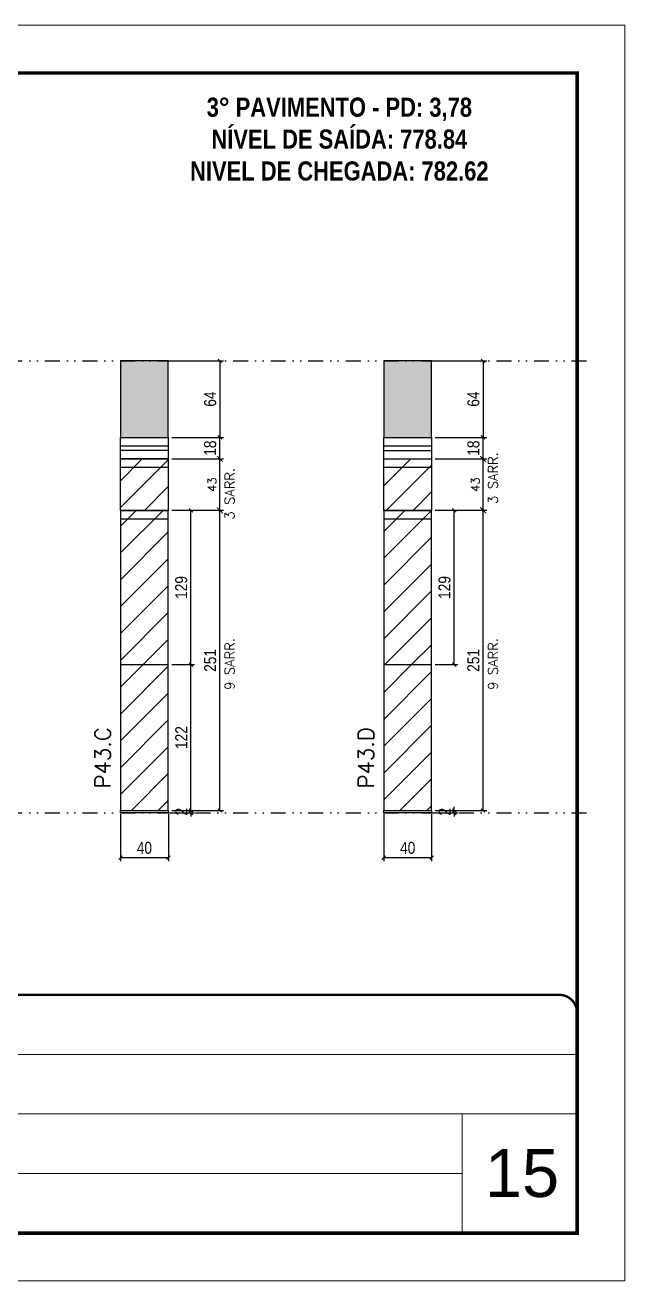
# Model space of a CAD drawing. Extents: x 2949 to 9203, y -16089 to 12527.
# Drawn here: x 7116 to 7618, y 8031 to 9081 of the extents above; entities that cross this region are included whole.
import ezdxf

# ---------------------------------------------------------------- set-up
doc = ezdxf.new("R2010")
doc.units = 0
for name, pattern in [('CONTINUO', [0]), ('DASHED', [0.75, 0.5, -0.25]), ('DIVIDE2', [0.625, 0.25, -0.125, 0, -0.125, 0, -0.125])]:
    doc.linetypes.add(name, pattern=pattern)
for name, color, linetype, lineweight in [('CARIMBO', 255, 'Continuous', 9), ('Folhas', 255, 'Continuous', 9), ('Hachura', 251, 'Continuous', 9), ('SARRAFO DE PRESSAO', 251, 'DASHED', 9), ('Texto Seção', 7, 'Continuous', 15)]:
    doc.layers.add(name, color=color, linetype=linetype, lineweight=lineweight)
for name, color, linetype in [('COTA', 241, 'Continuous'), ('NOMENCLATURA', 7, 'Continuous'), ('Nível', 160, 'Continuous'), ('Painéis', 200, 'Continuous'), ('SARR_2.2x7', 40, 'Continuous')]:
    doc.layers.add(name, color=color, linetype=linetype)
doc.styles.add('ARIAL', font='arial.ttf')
doc.styles.add('COTA TECNICA', font='techl___.ttf', dxfattribs={"height": 10})
doc.styles.add('COTA TECNICA-50', font='techl___.ttf', dxfattribs={"height": 10})
doc.styles.add('REGUA-120', font='ROMANS.shx', dxfattribs={"height": 15})
doc.styles.add('ROMANC', font='techb___.ttf', dxfattribs={"height": 2.5})
doc.styles.add('ROMANS', font='romans.shx')
doc.dimstyles.new('COTA PAINEL-50', dxfattribs={"dimtxt": 10, "dimasz": 3, "dimexe": 3, "dimexo": 3, "dimgap": 3, "dimtad": 1, "dimdec": 1, "dimzin": 12, "dimdsep": 46, "dimtxsty": 'COTA TECNICA-50', "dimblk1": 'OBLIQUE', "dimblk2": 'OBLIQUE', "dimsah": 1, "dimcen": 0.9, "dimclrd": 4, "dimclre": 4, "dimclrt": 240, "dimadec": 1, "dimazin": 3, "dimtfac": 1, "dimtdec": 1, "dimtmove": 0, "dimatfit": 3, "dimfxl": 1, "dimtolj": 1, "dimtzin": 12, "dimarcsym": 0})
doc.dimstyles.new('Cota Paínel', dxfattribs={"dimtxt": 7, "dimasz": 5, "dimexe": 3, "dimexo": 3, "dimgap": 3, "dimtad": 1, "dimdec": 1, "dimzin": 12, "dimdsep": 46, "dimtxsty": 'ROMANS', "dimblk": 'ARCHTICK', "dimcen": 0, "dimclrd": 4, "dimclre": 4, "dimclrt": 1, "dimadec": 1, "dimazin": 3, "dimtfac": 1, "dimtdec": 1, "dimtmove": 0, "dimatfit": 3, "dimldrblk": 'OBLIQUE', "dimfxl": 1, "dimtolj": 1, "dimtzin": 12, "dimarcsym": 0})
doc.dimstyles.new('PAINEL', dxfattribs={"dimtxt": 10, "dimasz": 3, "dimexe": 3, "dimexo": 3, "dimgap": 3, "dimtad": 1, "dimdec": 1, "dimzin": 12, "dimdsep": 46, "dimtxsty": 'COTA TECNICA', "dimblk1": 'OBLIQUE', "dimblk2": 'OBLIQUE', "dimsah": 1, "dimcen": 0.9, "dimclrd": 4, "dimclre": 4, "dimclrt": 240, "dimadec": 1, "dimazin": 3, "dimtfac": 1, "dimtdec": 1, "dimtmove": 0, "dimatfit": 3, "dimfxl": 1, "dimtolj": 1, "dimtzin": 12, "dimarcsym": 0})
pattern_1 = [(45, (-126060.691, -22713.47), (-11.2253202, 11.2253202), [])]

# ---------------------------------------------------------------- blocks, each defined once
blk = doc.blocks.new('9999999999')
at = {"color": 30, "linetype": 'CONTINUO'}
for p, q in [((98564.6, 34379.6), (99584, 34379.6)), ((98564.6, 34329.8), (99488, 34329.8)), ((99584, 34329.8), (99488, 34329.8)), ((99488, 34329.8), (99488, 34230.2)), ((98564.6, 34280), (99488, 34280))]:
    blk.add_line(p, q, dxfattribs=at)
at = {"color": 30, "linetype": 'CONTINUO', "const_width": 2}
blk.add_lwpolyline([(99584, 34230.2), (99584, 34414.4, 0.414214), (99569, 34429.4), (98229, 34429.4, 0.414214), (98214, 34414.4), (98214, 34245.2, 0.414214), (98229, 34230.2), (99584, 34230.2)], format="xyb", dxfattribs=at)
at = {"layer": 'Folhas'}
blk.add_lwpolyline([(98139, 34190.2), (99624, 34190.2), (99624, 35240.2), (98139, 35240.2)], close=True, dxfattribs=at)
at = {"layer": 'Folhas', "color": 30, "const_width": 3}
blk.add_lwpolyline([(98214, 34230.2), (99584, 34230.2), (99584, 35200.2), (98214, 35200.2)], close=True, dxfattribs=at)
blk = doc.blocks.new('_Oblique')
at = {"color": 0, "linetype": 'ByBlock', "lineweight": -2}
blk.add_line((-0.5, -0.5), (0.5, 0.5), dxfattribs=at)
blk = doc.blocks.new('*D412')
at = {"layer": 'COTA', "color": 4, "lineweight": -2, "transparency": 16777216}
for p, q in [((7195.9, 8421.3), (7195.9, 8381.9)), ((7235.9, 8421.3), (7235.9, 8381.9)), ((7195.9, 8384.9), (7235.9, 8384.9))]:
    blk.add_line(p, q, dxfattribs=at)
at = {"layer": 'Defpoints', "color": 0, "transparency": 16777216}
for p in [(7195.9, 8424.3), (7235.9, 8424.3), (7235.9, 8384.9)]:
    blk.add_point(p, dxfattribs=at)
at = {"layer": 'COTA', "color": 4, "lineweight": -2, "transparency": 16777216, "xscale": 3, "yscale": 3, "zscale": 3, "rotation": 180}
blk.add_blockref('_Oblique', (7195.9, 8384.9), dxfattribs=at)
at = {"layer": 'COTA', "color": 4, "lineweight": -2, "transparency": 16777216, "xscale": 3, "yscale": 3, "zscale": 3}
blk.add_blockref('_Oblique', (7235.9, 8384.9), dxfattribs=at)
at = {"layer": 'COTA', "color": 240, "transparency": 16777216, "insert": (7215.9, 8393), "char_height": 10, "attachment_point": 5, "style": 'COTA TECNICA'}
blk.add_mtext('\\A1;40', dxfattribs=at)
blk = doc.blocks.new('*D413')
at = {"layer": 'COTA', "color": 4, "lineweight": -2, "transparency": 16777216}
for p, q in [((7238.9, 8424.3), (7257.8, 8424.3)), ((7238.9, 8422.3), (7257.8, 8422.3)), ((7254.8, 8424.3), (7254.8, 8427.3)), ((7254.8, 8422.3), (7254.8, 8424.3)), ((7254.8, 8422.3), (7254.8, 8419.3))]:
    blk.add_line(p, q, dxfattribs=at)
at = {"layer": 'Defpoints', "color": 0, "transparency": 16777216}
for p in [(7235.9, 8424.3), (7235.9, 8422.3), (7254.8, 8424.3)]:
    blk.add_point(p, dxfattribs=at)
at = {"layer": 'COTA', "color": 4, "lineweight": -2, "transparency": 16777216, "xscale": 3, "yscale": 3, "zscale": 3}
for p, rotation in [((7254.8, 8424.3), 270), ((7254.8, 8422.3), 90)]:
    blk.add_blockref('_Oblique', p, dxfattribs=dict(at, rotation=rotation))
at = {"layer": 'COTA', "color": 240, "transparency": 16777216, "insert": (7246.8, 8423.3), "char_height": 10, "attachment_point": 5, "rotation": 90, "style": 'COTA TECNICA-50'}
blk.add_mtext('\\A1;2', dxfattribs=at)
blk = doc.blocks.new('*D433')
at = {"layer": 'COTA', "color": 4, "linetype": 'ByBlock', "lineweight": -2, "transparency": 16777216}
for p, q in [((7238.9, 8800.3), (7282, 8800.3)), ((7279, 8800.3), (7279, 8736.3)), ((7238.9, 8736.3), (7282, 8736.3))]:
    blk.add_line(p, q, dxfattribs=at)
at = {"layer": 'Defpoints', "color": 0, "linetype": 'ByBlock', "transparency": 16777216}
for p in [(7235.9, 8800.3), (7235.9, 8736.3), (7279, 8736.3)]:
    blk.add_point(p, dxfattribs=at)
at = {"layer": 'COTA', "color": 4, "linetype": 'ByBlock', "lineweight": -2, "transparency": 16777216, "xscale": 3, "yscale": 3, "zscale": 3}
for p, rotation in [((7279, 8800.3), 90), ((7279, 8736.3), 270)]:
    blk.add_blockref('_Oblique', p, dxfattribs=dict(at, rotation=rotation))
at = {"layer": 'COTA', "color": 240, "linetype": 'ByBlock', "transparency": 16777216, "insert": (7270.9, 8768.3), "char_height": 10, "attachment_point": 5, "rotation": 90, "style": 'COTA TECNICA'}
blk.add_mtext('\\A1;64', dxfattribs=at)
blk = doc.blocks.new('*D434')
at = {"layer": 'COTA', "color": 4, "linetype": 'ByBlock', "lineweight": -2, "transparency": 16777216}
for p, q in [((7238.9, 8675.3), (7282, 8675.3)), ((7279, 8424.3), (7279, 8675.3)), ((7238.9, 8424.3), (7282, 8424.3))]:
    blk.add_line(p, q, dxfattribs=at)
at = {"layer": 'Defpoints', "color": 0, "linetype": 'ByBlock', "transparency": 16777216}
for p in [(7235.9, 8675.3), (7279, 8675.3), (7235.9, 8424.3)]:
    blk.add_point(p, dxfattribs=at)
at = {"layer": 'COTA', "color": 4, "linetype": 'ByBlock', "lineweight": -2, "transparency": 16777216, "xscale": 3, "yscale": 3, "zscale": 3}
for p, rotation in [((7279, 8675.3), 90), ((7279, 8424.3), 270)]:
    blk.add_blockref('_Oblique', p, dxfattribs=dict(at, rotation=rotation))
at = {"layer": 'COTA', "color": 240, "linetype": 'ByBlock', "transparency": 16777216, "insert": (7270.9, 8549.8), "char_height": 10, "attachment_point": 5, "rotation": 90, "style": 'COTA TECNICA'}
blk.add_mtext('\\A1;251', dxfattribs=at)
blk = doc.blocks.new('*D414')
at = {"layer": 'COTA', "color": 4, "lineweight": -2, "transparency": 16777216}
for p, q in [((7416, 8421.3), (7416, 8381.9)), ((7456, 8421.3), (7456, 8381.9)), ((7416, 8384.9), (7456, 8384.9))]:
    blk.add_line(p, q, dxfattribs=at)
at = {"layer": 'Defpoints', "color": 0, "transparency": 16777216}
for p in [(7416, 8424.3), (7456, 8424.3), (7456, 8384.9)]:
    blk.add_point(p, dxfattribs=at)
at = {"layer": 'COTA', "color": 4, "lineweight": -2, "transparency": 16777216, "xscale": 3, "yscale": 3, "zscale": 3, "rotation": 180}
blk.add_blockref('_Oblique', (7416, 8384.9), dxfattribs=at)
at = {"layer": 'COTA', "color": 4, "lineweight": -2, "transparency": 16777216, "xscale": 3, "yscale": 3, "zscale": 3}
blk.add_blockref('_Oblique', (7456, 8384.9), dxfattribs=at)
at = {"layer": 'COTA', "color": 240, "transparency": 16777216, "insert": (7436, 8393), "char_height": 10, "attachment_point": 5, "style": 'COTA TECNICA'}
blk.add_mtext('\\A1;40', dxfattribs=at)
blk = doc.blocks.new('*D415')
at = {"layer": 'COTA', "color": 4, "lineweight": -2, "transparency": 16777216}
for p, q in [((7459, 8424.3), (7477.9, 8424.3)), ((7459, 8422.3), (7477.9, 8422.3)), ((7474.9, 8424.3), (7474.9, 8427.3)), ((7474.9, 8422.3), (7474.9, 8424.3)), ((7474.9, 8422.3), (7474.9, 8419.3))]:
    blk.add_line(p, q, dxfattribs=at)
at = {"layer": 'Defpoints', "color": 0, "transparency": 16777216}
for p in [(7456, 8424.3), (7456, 8422.3), (7474.9, 8424.3)]:
    blk.add_point(p, dxfattribs=at)
at = {"layer": 'COTA', "color": 4, "lineweight": -2, "transparency": 16777216, "xscale": 3, "yscale": 3, "zscale": 3}
for p, rotation in [((7474.9, 8424.3), 270), ((7474.9, 8422.3), 90)]:
    blk.add_blockref('_Oblique', p, dxfattribs=dict(at, rotation=rotation))
at = {"layer": 'COTA', "color": 240, "transparency": 16777216, "insert": (7466.9, 8423.3), "char_height": 10, "attachment_point": 5, "rotation": 90, "style": 'COTA TECNICA-50'}
blk.add_mtext('\\A1;2', dxfattribs=at)
blk = doc.blocks.new('*D435')
at = {"layer": 'COTA', "color": 4, "linetype": 'ByBlock', "lineweight": -2, "transparency": 16777216}
for p, q in [((7459, 8800.3), (7502, 8800.3)), ((7499, 8800.3), (7499, 8736.3)), ((7459, 8736.3), (7502, 8736.3))]:
    blk.add_line(p, q, dxfattribs=at)
at = {"layer": 'Defpoints', "color": 0, "linetype": 'ByBlock', "transparency": 16777216}
for p in [(7456, 8800.3), (7456, 8736.3), (7499, 8736.3)]:
    blk.add_point(p, dxfattribs=at)
at = {"layer": 'COTA', "color": 4, "linetype": 'ByBlock', "lineweight": -2, "transparency": 16777216, "xscale": 3, "yscale": 3, "zscale": 3}
for p, rotation in [((7499, 8800.3), 90), ((7499, 8736.3), 270)]:
    blk.add_blockref('_Oblique', p, dxfattribs=dict(at, rotation=rotation))
at = {"layer": 'COTA', "color": 240, "linetype": 'ByBlock', "transparency": 16777216, "insert": (7490.9, 8768.3), "char_height": 10, "attachment_point": 5, "rotation": 90, "style": 'COTA TECNICA'}
blk.add_mtext('\\A1;64', dxfattribs=at)
blk = doc.blocks.new('*D436')
at = {"layer": 'COTA', "color": 4, "linetype": 'ByBlock', "lineweight": -2, "transparency": 16777216}
for p, q in [((7459, 8675.3), (7502, 8675.3)), ((7499, 8424.3), (7499, 8675.3)), ((7459, 8424.3), (7502, 8424.3))]:
    blk.add_line(p, q, dxfattribs=at)
at = {"layer": 'Defpoints', "color": 0, "linetype": 'ByBlock', "transparency": 16777216}
for p in [(7456, 8675.3), (7499, 8675.3), (7456, 8424.3)]:
    blk.add_point(p, dxfattribs=at)
at = {"layer": 'COTA', "color": 4, "linetype": 'ByBlock', "lineweight": -2, "transparency": 16777216, "xscale": 3, "yscale": 3, "zscale": 3}
for p, rotation in [((7499, 8675.3), 90), ((7499, 8424.3), 270)]:
    blk.add_blockref('_Oblique', p, dxfattribs=dict(at, rotation=rotation))
at = {"layer": 'COTA', "color": 240, "linetype": 'ByBlock', "transparency": 16777216, "insert": (7490.9, 8549.8), "char_height": 10, "attachment_point": 5, "rotation": 90, "style": 'COTA TECNICA'}
blk.add_mtext('\\A1;251', dxfattribs=at)
blk = doc.blocks.new('*D439')
at = {"layer": 'COTA', "color": 4, "linetype": 'ByBlock', "lineweight": -2, "transparency": 16777216}
for p, q in [((7238.9, 8546.3), (7257.8, 8546.3)), ((7254.8, 8424.3), (7254.8, 8546.3)), ((7238.9, 8424.3), (7257.8, 8424.3))]:
    blk.add_line(p, q, dxfattribs=at)
at = {"layer": 'Defpoints', "color": 0, "linetype": 'ByBlock', "transparency": 16777216}
for p in [(7235.9, 8546.3), (7254.8, 8546.3), (7235.9, 8424.3)]:
    blk.add_point(p, dxfattribs=at)
at = {"layer": 'COTA', "color": 4, "linetype": 'ByBlock', "lineweight": -2, "transparency": 16777216, "xscale": 3, "yscale": 3, "zscale": 3}
for p, rotation in [((7254.8, 8546.3), 90), ((7254.8, 8424.3), 270)]:
    blk.add_blockref('_Oblique', p, dxfattribs=dict(at, rotation=rotation))
at = {"layer": 'COTA', "color": 240, "linetype": 'ByBlock', "transparency": 16777216, "insert": (7246.7, 8485.3), "char_height": 10, "attachment_point": 5, "rotation": 90, "style": 'COTA TECNICA'}
blk.add_mtext('\\A1;122', dxfattribs=at)
blk = doc.blocks.new('*D440')
at = {"layer": 'COTA', "color": 4, "linetype": 'ByBlock', "lineweight": -2, "transparency": 16777216}
for p, q in [((7238.9, 8675.3), (7257.8, 8675.3)), ((7254.8, 8546.3), (7254.8, 8675.3)), ((7238.9, 8546.3), (7257.8, 8546.3))]:
    blk.add_line(p, q, dxfattribs=at)
at = {"layer": 'Defpoints', "color": 0, "linetype": 'ByBlock', "transparency": 16777216}
for p in [(7235.9, 8675.3), (7254.8, 8675.3), (7235.9, 8546.3)]:
    blk.add_point(p, dxfattribs=at)
at = {"layer": 'COTA', "color": 4, "linetype": 'ByBlock', "lineweight": -2, "transparency": 16777216, "xscale": 3, "yscale": 3, "zscale": 3}
for p, rotation in [((7254.8, 8675.3), 90), ((7254.8, 8546.3), 270)]:
    blk.add_blockref('_Oblique', p, dxfattribs=dict(at, rotation=rotation))
at = {"layer": 'COTA', "color": 240, "linetype": 'ByBlock', "transparency": 16777216, "insert": (7246.7, 8610.8), "char_height": 10, "attachment_point": 5, "rotation": 90, "style": 'COTA TECNICA'}
blk.add_mtext('\\A1;129', dxfattribs=at)
blk = doc.blocks.new('*D441')
at = {"layer": 'COTA', "color": 4, "linetype": 'ByBlock', "lineweight": -2, "transparency": 16777216}
for p, q in [((7238.9, 8546.3), (7257.8, 8546.3)), ((7254.8, 8424.3), (7254.8, 8546.3)), ((7238.9, 8424.3), (7257.8, 8424.3))]:
    blk.add_line(p, q, dxfattribs=at)
at = {"layer": 'Defpoints', "color": 0, "linetype": 'ByBlock', "transparency": 16777216}
for p in [(7235.9, 8546.3), (7254.8, 8546.3), (7235.9, 8424.3)]:
    blk.add_point(p, dxfattribs=at)
at = {"layer": 'COTA', "color": 4, "linetype": 'ByBlock', "lineweight": -2, "transparency": 16777216, "xscale": 3, "yscale": 3, "zscale": 3}
for p, rotation in [((7254.8, 8546.3), 90), ((7254.8, 8424.3), 270)]:
    blk.add_blockref('_Oblique', p, dxfattribs=dict(at, rotation=rotation))
at = {"layer": 'COTA', "color": 240, "linetype": 'ByBlock', "transparency": 16777216, "insert": (7246.7, 8485.3), "char_height": 10, "attachment_point": 5, "rotation": 90, "style": 'COTA TECNICA'}
blk.add_mtext('\\A1;122', dxfattribs=at)
blk = doc.blocks.new('*D421')
at = {"layer": 'COTA', "color": 4, "linetype": 'ByBlock', "lineweight": -2, "transparency": 16777216}
for p, q in [((7459, 8675.3), (7477.9, 8675.3)), ((7474.9, 8546.3), (7474.9, 8675.3)), ((7459, 8546.3), (7477.9, 8546.3))]:
    blk.add_line(p, q, dxfattribs=at)
at = {"layer": 'Defpoints', "color": 0, "linetype": 'ByBlock', "transparency": 16777216}
for p in [(7456, 8675.3), (7474.9, 8675.3), (7456, 8546.3)]:
    blk.add_point(p, dxfattribs=at)
at = {"layer": 'COTA', "color": 4, "linetype": 'ByBlock', "lineweight": -2, "transparency": 16777216, "xscale": 3, "yscale": 3, "zscale": 3}
for p, rotation in [((7474.9, 8675.3), 90), ((7474.9, 8546.3), 270)]:
    blk.add_blockref('_Oblique', p, dxfattribs=dict(at, rotation=rotation))
at = {"layer": 'COTA', "color": 240, "linetype": 'ByBlock', "transparency": 16777216, "insert": (7466.8, 8610.8), "char_height": 10, "attachment_point": 5, "rotation": 90, "style": 'COTA TECNICA'}
blk.add_mtext('\\A1;129', dxfattribs=at)
blk = doc.blocks.new('_ArchTick')
at = {"color": 0, "linetype": 'ByBlock', "const_width": 0.15}
blk.add_lwpolyline([(-0.5, -0.5), (0.5, 0.5)], dxfattribs=at)
blk = doc.blocks.new('*D430')
at = {"layer": 'COTA', "color": 4, "lineweight": -2, "transparency": 16777216}
for p, q in [((7238.9, 8718.3), (7282, 8718.3)), ((7279, 8675.3), (7279, 8718.3)), ((7238.9, 8675.3), (7282, 8675.3))]:
    blk.add_line(p, q, dxfattribs=at)
at = {"layer": 'Defpoints', "color": 0, "transparency": 16777216}
for p in [(7235.9, 8718.3), (7279, 8718.3), (7235.9, 8675.3)]:
    blk.add_point(p, dxfattribs=at)
at = {"layer": 'COTA', "color": 4, "lineweight": -2, "transparency": 16777216, "xscale": 5, "yscale": 5, "zscale": 5}
for p, rotation in [((7279, 8718.3), 90), ((7279, 8675.3), 270)]:
    blk.add_blockref('_ArchTick', p, dxfattribs=dict(at, rotation=rotation))
at = {"layer": 'COTA', "color": 1, "transparency": 16777216, "insert": (7272.5, 8696.8), "char_height": 7, "attachment_point": 5, "rotation": 90, "style": 'ROMANS'}
blk.add_mtext('\\A1;43', dxfattribs=at)
blk = doc.blocks.new('*D431')
at = {"layer": 'COTA', "color": 4, "lineweight": -2, "transparency": 16777216}
for p, q in [((7459, 8718.3), (7502, 8718.3)), ((7499, 8675.3), (7499, 8718.3)), ((7459, 8675.3), (7502, 8675.3))]:
    blk.add_line(p, q, dxfattribs=at)
at = {"layer": 'Defpoints', "color": 0, "transparency": 16777216}
for p in [(7456, 8718.3), (7499, 8718.3), (7456, 8675.3)]:
    blk.add_point(p, dxfattribs=at)
at = {"layer": 'COTA', "color": 4, "lineweight": -2, "transparency": 16777216, "xscale": 5, "yscale": 5, "zscale": 5}
for p, rotation in [((7499, 8718.3), 90), ((7499, 8675.3), 270)]:
    blk.add_blockref('_ArchTick', p, dxfattribs=dict(at, rotation=rotation))
at = {"layer": 'COTA', "color": 1, "transparency": 16777216, "insert": (7492.5, 8696.8), "char_height": 7, "attachment_point": 5, "rotation": 90, "style": 'ROMANS'}
blk.add_mtext('\\A1;43', dxfattribs=at)
blk = doc.blocks.new('*D2606')
at = {"layer": 'COTA', "color": 4, "lineweight": -2, "transparency": 16777216}
for p, q in [((7238.9, 8736.3), (7282, 8736.3)), ((7279, 8718.3), (7279, 8736.3)), ((7238.9, 8718.3), (7282, 8718.3))]:
    blk.add_line(p, q, dxfattribs=at)
at = {"layer": 'Defpoints', "color": 0, "transparency": 16777216}
for p in [(7235.9, 8736.3), (7279, 8736.3), (7235.9, 8718.3)]:
    blk.add_point(p, dxfattribs=at)
at = {"layer": 'COTA', "color": 4, "lineweight": -2, "transparency": 16777216, "xscale": 3, "yscale": 3, "zscale": 3}
for p, rotation in [((7279, 8736.3), 90), ((7279, 8718.3), 270)]:
    blk.add_blockref('_Oblique', p, dxfattribs=dict(at, rotation=rotation))
at = {"layer": 'COTA', "color": 240, "transparency": 16777216, "insert": (7270.9, 8727.3), "char_height": 10, "attachment_point": 5, "rotation": 90, "style": 'COTA TECNICA-50'}
blk.add_mtext('\\A1;18', dxfattribs=at)
blk = doc.blocks.new('*D2607')
at = {"layer": 'COTA', "color": 4, "lineweight": -2, "transparency": 16777216}
for p, q in [((7459, 8736.3), (7502, 8736.3)), ((7499, 8718.3), (7499, 8736.3)), ((7459, 8718.3), (7502, 8718.3))]:
    blk.add_line(p, q, dxfattribs=at)
at = {"layer": 'Defpoints', "color": 0, "transparency": 16777216}
for p in [(7456, 8736.3), (7499, 8736.3), (7456, 8718.3)]:
    blk.add_point(p, dxfattribs=at)
at = {"layer": 'COTA', "color": 4, "lineweight": -2, "transparency": 16777216, "xscale": 3, "yscale": 3, "zscale": 3}
for p, rotation in [((7499, 8736.3), 90), ((7499, 8718.3), 270)]:
    blk.add_blockref('_Oblique', p, dxfattribs=dict(at, rotation=rotation))
at = {"layer": 'COTA', "color": 240, "transparency": 16777216, "insert": (7491, 8727.3), "char_height": 10, "attachment_point": 5, "rotation": 90, "style": 'COTA TECNICA-50'}
blk.add_mtext('\\A1;18', dxfattribs=at)

msp = doc.modelspace()

# ---------------------------------------------------------------- hatches: boundary and pattern name
at = {"layer": 'COTA', "linetype": 'ByBlock'}
h = msp.add_hatch(dxfattribs=at)
h.set_pattern_fill('AR-CONC', color=256, scale=0.03)
h.set_pattern_definition([(50, (-126060.691, -22692.4705), (5.46554007, -0.47817257), [0.5715, -6.2865]), (355, (-126060.691, -22692.4705), (-1.05730264, 5.73170536), [0.4572, -5.02921753]), (100.4514447, (-126060.2357, -22692.5104), (4.40823741, 5.25353256), [0.48570026, -5.34270734]), (46.1842, (-126060.691, -22690.9465), (8.13237123, -1.26126984), [0.85725, -9.42975]), (96.6355576, (-126060.0134, -22691.052), (7.122124, 7.42278374), [0.7285507, -8.01406824]), (351.184151, (-126060.691, -22690.9465), (7.122124, 7.42278374), [0.685799, -7.54379196]), (21, (-126059.929, -22691.3275), (4.54843174, -3.06795595), [0.5715, -6.2865]), (326, (-126059.929, -22691.3275), (1.85406085, 5.52563898), [0.4572, -5.0292]), (71.451445, (-126059.55, -22691.583), (6.40249258, 2.45768307), [0.48570026, -5.34269813]), (37.5, (-126060.6911, -22692.4705), (0.092658098, 2.536651166), [0, -4.96824, 0, -5.1054, 0, -5.04825]), (7.5, (-126060.691, -22692.4705), (2.004589875, 3.005417245), [0, -2.91084, 0, -4.85394, 0, -1.92405]), (327.5, (-126062.3904, -22692.4705), (4.067717855, -0.17186232), [0, -1.905, 0, -5.9436, 0, -7.8867]), (317.5, (-126063.1524, -22692.4705), (4.44387544, 0.76279473), [0, -2.4765, 0, -3.94716, 0, -5.6007])])
h.paths.add_polyline_path([(7235.89, 8800.29), (7195.89, 8800.29), (7195.89, 8736.29), (7235.89, 8736.29)])
h.paths.add_polyline_path([(7455.96, 8800.29), (7415.96, 8800.29), (7415.96, 8736.29), (7455.96, 8736.29)])
at = {"layer": 'Hachura'}
h = msp.add_hatch(dxfattribs=at)
h.set_pattern_fill('ANSI31', color=256, scale=5)
h.paths.add_polyline_path([(7235.89, 8718.29), (7195.89, 8718.29), (7195.89, 8675.29), (7235.89, 8675.29)])
h = msp.add_hatch(dxfattribs=at)
h.set_pattern_fill('ANSI31', color=256, scale=5)
h.paths.add_polyline_path([(7455.96, 8718.29), (7415.96, 8718.29), (7415.96, 8675.29), (7455.96, 8675.29)])
at = {"layer": 'Hachura', "linetype": 'ByBlock'}
h = msp.add_hatch(dxfattribs=at)
h.set_pattern_fill('ANSI31', color=256, scale=5)
h.set_pattern_definition(pattern_1)
h.paths.add_polyline_path([(7235.89, 8675.29), (7195.89, 8675.29), (7195.89, 8546.29), (7235.89, 8546.29)])
h = msp.add_hatch(dxfattribs=at)
h.set_pattern_fill('ANSI31', color=256, scale=5)
h.set_pattern_definition(pattern_1)
h.paths.add_polyline_path([(7455.96, 8675.29), (7415.96, 8675.29), (7415.96, 8546.29), (7455.96, 8546.29)])
h = msp.add_hatch(dxfattribs=at)
h.set_pattern_fill('ANSI31', color=256, scale=5)
h.set_pattern_definition(pattern_1)
h.paths.add_polyline_path([(7235.89, 8546.29), (7195.89, 8546.29), (7195.89, 8424.29), (7235.89, 8424.29)])
h = msp.add_hatch(dxfattribs=at)
h.set_pattern_fill('ANSI31', color=256, scale=5)
h.set_pattern_definition(pattern_1)
h.paths.add_polyline_path([(7455.96, 8546.29), (7415.96, 8546.29), (7415.96, 8424.29), (7455.96, 8424.29)])

# ---------------------------------------------------------------- linework, layer by layer
at = {"layer": 'COTA', "linetype": 'ByBlock'}
for points in [[(7195.89, 8736.29), (7235.89, 8736.29), (7235.89, 8800.29), (7195.89, 8800.29)], [(7415.96, 8736.29), (7455.96, 8736.29), (7455.96, 8800.29), (7415.96, 8800.29)]]:
    msp.add_lwpolyline(points, close=True, dxfattribs=at)
at = {"layer": 'Nível', "color": 4, "linetype": 'DIVIDE2', "ltscale": 50}
for p, q in [((6629.55, 8800.29), (7588.81, 8800.29)), ((6629.55, 8422.29), (7588.81, 8422.29))]:
    msp.add_line(p, q, dxfattribs=at)
at = {"layer": 'Painéis'}
for p, q in [((7195.89, 8736.29), (7235.89, 8736.29)), ((7195.89, 8718.29), (7195.89, 8736.29)), ((7235.89, 8736.29), (7235.89, 8718.29)), ((7415.96, 8736.29), (7455.96, 8736.29)), ((7415.96, 8718.29), (7415.96, 8736.29)), ((7455.96, 8736.29), (7455.96, 8718.29)), ((7235.89, 8718.29), (7195.89, 8718.29)), ((7195.89, 8675.29), (7235.89, 8675.29)), ((7235.89, 8675.29), (7195.89, 8675.29)), ((7195.89, 8675.29), (7195.89, 8675.29)), ((7235.89, 8675.29), (7235.89, 8675.29)), ((7195.89, 8546.29), (7235.89, 8546.29)), ((7415.96, 8546.29), (7455.96, 8546.29))]:
    msp.add_line(p, q, dxfattribs=at)
for points in [[(7195.89, 8718.29), (7235.89, 8718.29), (7235.89, 8675.29), (7195.89, 8675.29)], [(7415.96, 8718.29), (7455.96, 8718.29), (7455.96, 8675.29), (7415.96, 8675.29)], [(7195.89, 8424.29), (7235.89, 8424.29), (7235.89, 8675.29), (7195.89, 8675.29)], [(7415.96, 8424.29), (7455.96, 8424.29), (7455.96, 8675.29), (7415.96, 8675.29)], [(7415.96, 8675.29), (7455.96, 8675.29), (7455.96, 8675.29), (7415.96, 8675.29)], [(7195.89, 8424.29), (7235.89, 8424.29), (7235.89, 8422.29), (7195.89, 8422.29)], [(7415.96, 8424.29), (7455.96, 8424.29), (7455.96, 8422.29), (7415.96, 8422.29)]]:
    msp.add_lwpolyline(points, close=True, dxfattribs=at)
at = {"layer": 'SARR_2.2x7'}
for p, q in [((7195.89, 8729.29), (7235.89, 8729.29)), ((7415.96, 8729.29), (7455.96, 8729.29)), ((7235.89, 8725.29), (7195.89, 8725.29)), ((7415.96, 8725.29), (7455.96, 8725.29)), ((7195.89, 8711.29), (7235.89, 8711.29)), ((7415.96, 8711.29), (7455.96, 8711.29)), ((7195.89, 8668.29), (7235.89, 8668.29)), ((7415.96, 8668.29), (7455.96, 8668.29))]:
    msp.add_line(p, q, dxfattribs=at)

# ---------------------------------------------------------------- block references
at = {"layer": 'SARRAFO DE PRESSAO', "color": 6, "linetype": 'ByBlock'}
msp.add_blockref('9999999999', (-92006.44, -26159.2), dxfattribs=at)

# ---------------------------------------------------------------- texts
at = {"layer": 'CARIMBO', "style": 'ARIAL'}
msp.add_text('15', height=40, dxfattribs=at).set_placement((7500.39, 8101.15))
at = {"layer": 'NOMENCLATURA', "color": 2, "insert": (7378.86, 9047.07), "char_height": 16, "attachment_point": 2, "style": 'ROMANC'}
msp.add_mtext_dynamic_manual_height_columns('\\P3° PAVIMENTO - PD: 3,78\\PNÍVEL DE SAÍDA: 778.84\\PNIVEL DE CHEGADA: 782.62', width=300.2766, gutter_width=1, heights=[0], dxfattribs=at)
at = {"layer": 'Texto Seção', "linetype": 'Continuous', "style": 'ROMANS'}
for s, p in [('3 SARR.', (7511.23, 8680.63)), ('3 SARR.', (7291.16, 8667.53)), ('9 SARR.', (7291.16, 8525.21)), ('9 SARR.', (7511.23, 8525.21))]:
    msp.add_text(s, height=8, rotation=90, dxfattribs=at).set_placement(p)
at = {"layer": 'Texto Seção', "char_height": 13, "width": 285.3299, "attachment_point": 7, "rotation": 90, "style": 'REGUA-120'}
for s, insert in [('P43.C', (7187.56, 8442.76)), ('P43.D', (7407.63, 8442.76))]:
    msp.add_mtext(s, dxfattribs=dict(at, insert=insert))

# ---------------------------------------------------------------- dimensions: what is measured, and where the dimension line sits
at = {"layer": 'COTA', "linetype": 'ByBlock'}
for base, p1, p2, picture, middle in [((7278.97, 8736.29), (7235.89, 8800.29), (7235.89, 8736.29), '*D433', (7270.87, 8768.29)), ((7499.05, 8736.29), (7455.96, 8800.29), (7455.96, 8736.29), '*D435', (7490.94, 8768.29)), ((7278.97, 8675.29), (7235.89, 8424.29), (7235.89, 8675.29), '*D434', (7270.86, 8549.79)), ((7499.05, 8675.29), (7455.96, 8424.29), (7455.96, 8675.29), '*D436', (7490.94, 8549.79)), ((7254.8, 8546.29), (7235.89, 8424.29), (7235.89, 8546.29), '*D439', (7246.74, 8485.29)), ((7254.8, 8546.29), (7235.89, 8424.29), (7235.89, 8546.29), '*D441', (7246.74, 8485.29))]:
    dim = msp.add_linear_dim(base=base, p1=p1, p2=p2, angle=90, dimstyle='PAINEL', dxfattribs=at)
    dim.commit()
    dim.dimension.update_dxf_attribs({"geometry": picture, "text_midpoint": middle})
at = {"layer": 'COTA'}
for base, p1, p2, dimstyle, picture, middle in [((7278.97, 8736.29), (7235.89, 8718.29), (7235.89, 8736.29), 'COTA PAINEL-50', '*D2606', (7270.88, 8727.29)), ((7499.05, 8736.29), (7455.96, 8718.29), (7455.96, 8736.29), 'COTA PAINEL-50', '*D2607', (7490.95, 8727.29)), ((7278.97, 8718.29), (7235.89, 8675.29), (7235.89, 8718.29), 'Cota Paínel', '*D430', (7272.47, 8696.79)), ((7499.05, 8718.29), (7455.96, 8675.29), (7455.96, 8718.29), 'Cota Paínel', '*D431', (7492.55, 8696.79))]:
    dim = msp.add_linear_dim(base=base, p1=p1, p2=p2, angle=90, dimstyle=dimstyle, dxfattribs=at)
    dim.commit()
    dim.dimension.update_dxf_attribs({"geometry": picture, "text_midpoint": middle})
at = {"layer": 'COTA', "linetype": 'ByBlock'}
for base, p1, p2, picture, middle in [((7254.8, 8675.29), (7235.89, 8546.29), (7235.89, 8675.29), '*D440', (7246.71, 8610.79)), ((7474.87, 8675.29), (7455.96, 8546.29), (7455.96, 8675.29), '*D421', (7466.78, 8610.79))]:
    dim = msp.add_linear_dim(base=base, p1=p1, p2=p2, angle=90, dimstyle='PAINEL', override={"dimtmove": 1}, dxfattribs=at)
    dim.commit()
    dim.dimension.update_dxf_attribs({"geometry": picture, "text_midpoint": middle})
at = {"layer": 'COTA'}
for base, p1, p2, picture, middle in [((7235.89, 8384.95), (7195.89, 8424.29), (7235.89, 8424.29), '*D412', (7215.89, 8393.05)), ((7455.96, 8384.95), (7415.96, 8424.29), (7455.96, 8424.29), '*D414', (7435.96, 8393.05))]:
    dim = msp.add_linear_dim(base=base, p1=p1, p2=p2, dimstyle='PAINEL', override={"dimarcsym": 2}, dxfattribs=at)
    dim.commit()
    dim.dimension.update_dxf_attribs({"geometry": picture, "text_midpoint": middle})
for base, p1, p2, picture, middle in [((7254.8, 8424.29), (7235.89, 8422.29), (7235.89, 8424.29), '*D413', (7254.8, 8423.29)), ((7474.87, 8424.29), (7455.96, 8422.29), (7455.96, 8424.29), '*D415', (7474.87, 8423.29))]:
    dim = msp.add_linear_dim(base=base, p1=p1, p2=p2, angle=90, dimstyle='COTA PAINEL-50', dxfattribs=at)
    dim.commit()
    dim.dimension.update_dxf_attribs({"geometry": picture, "text_midpoint": middle, "dimtype": 160})

doc.saveas('drawing.dxf')
